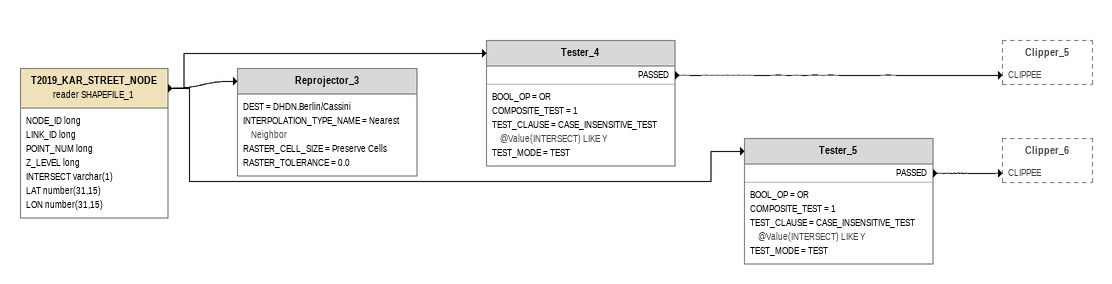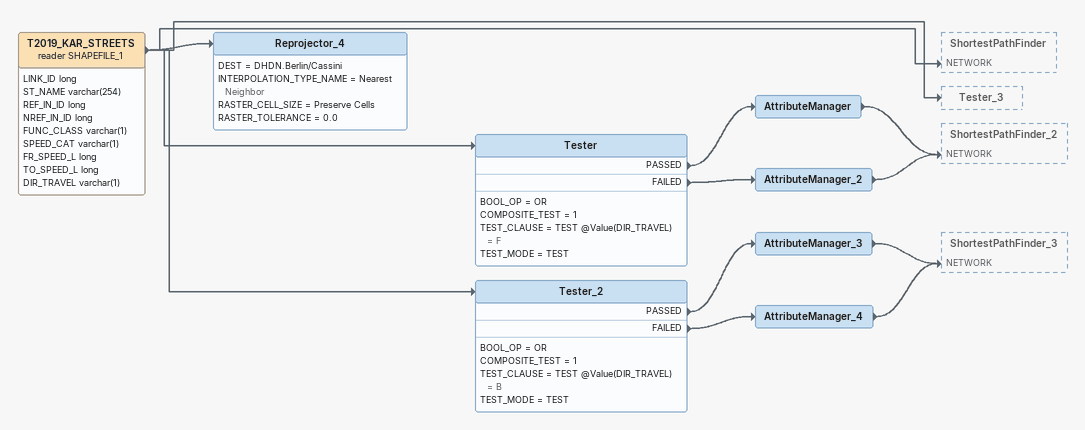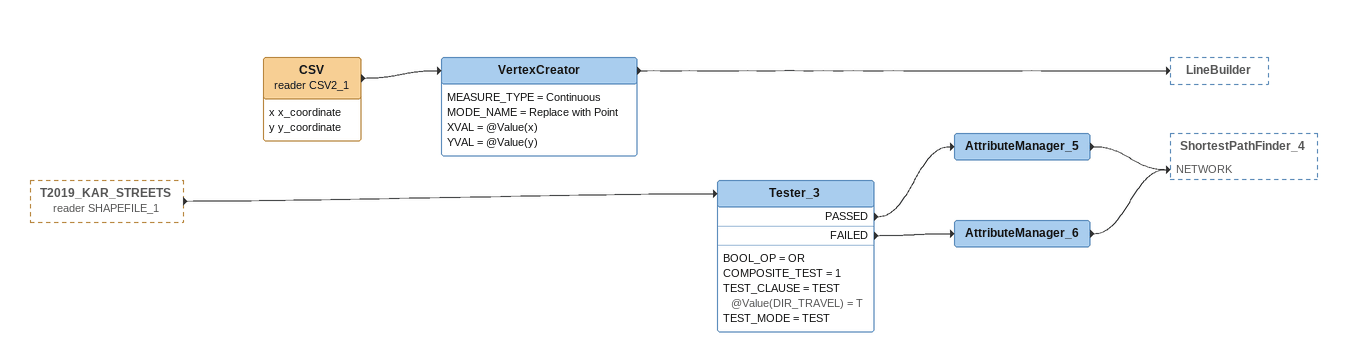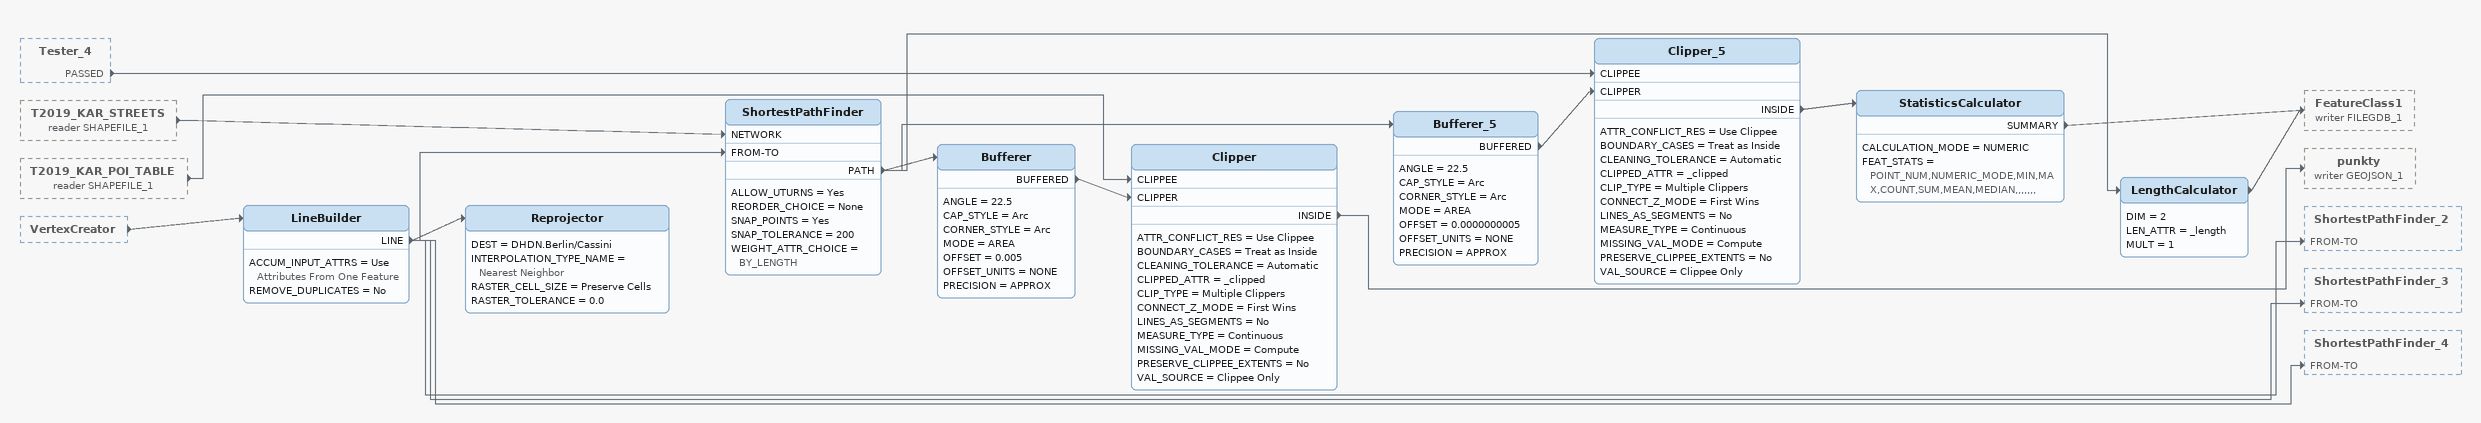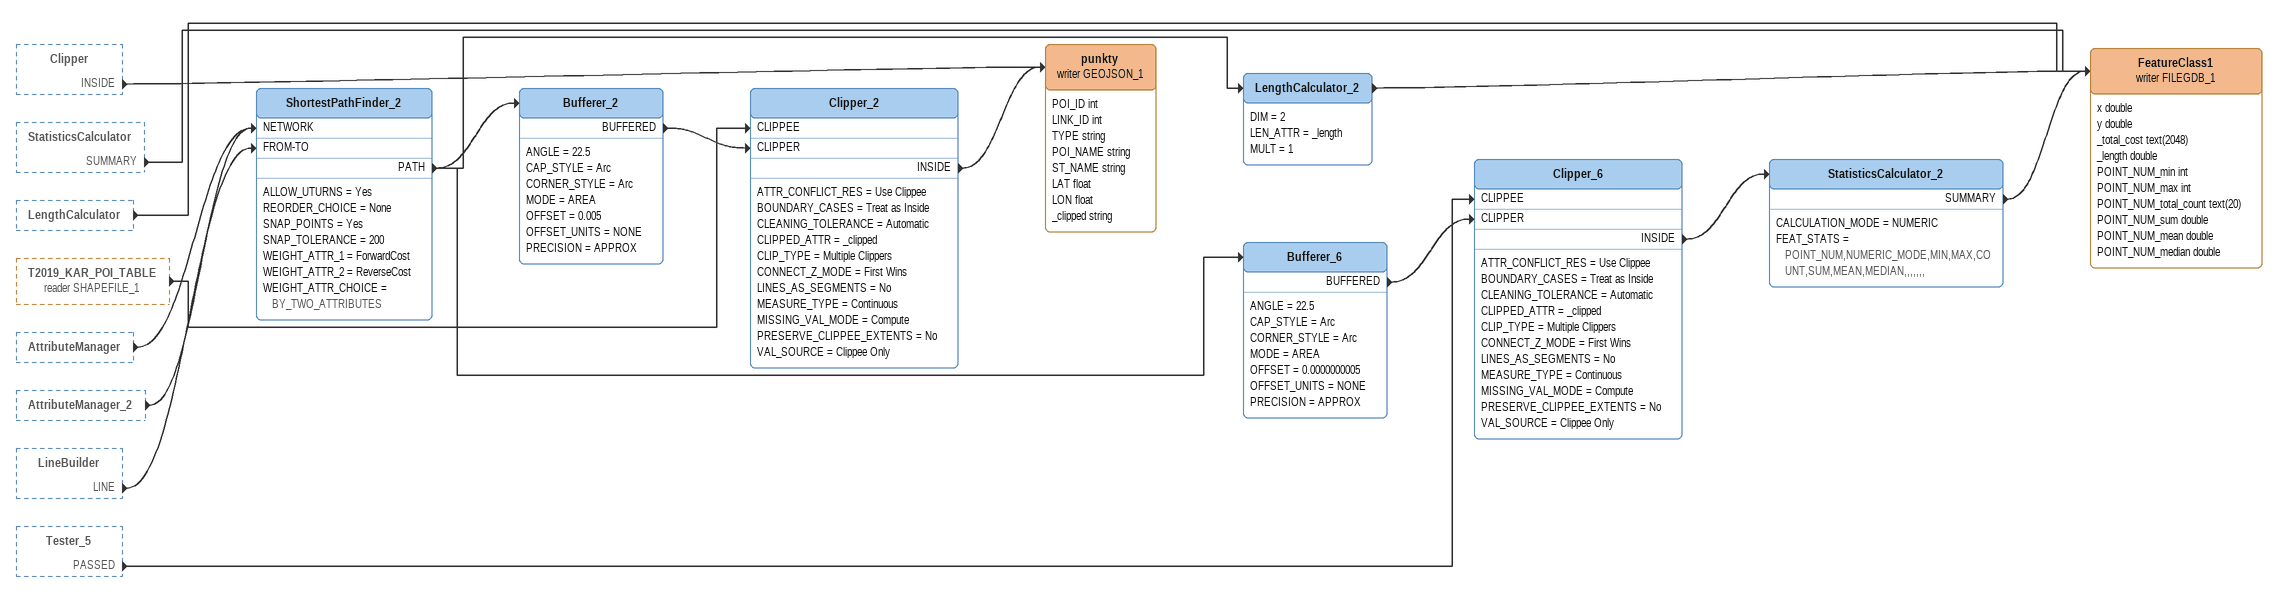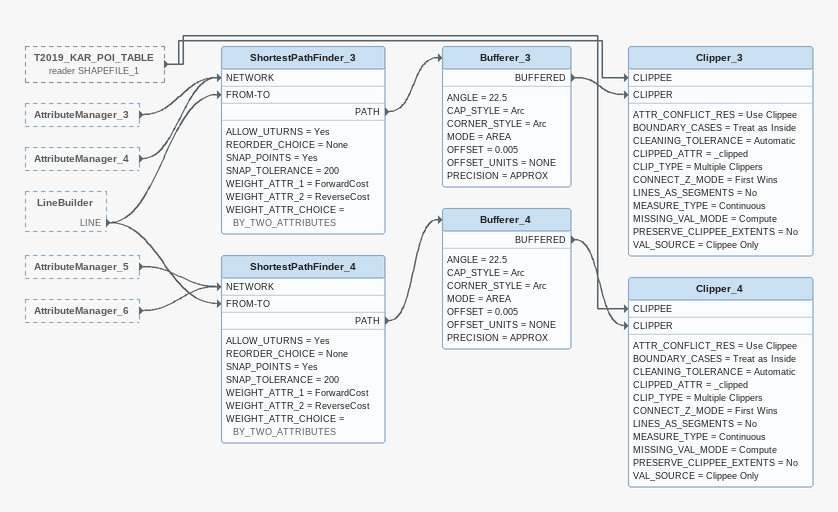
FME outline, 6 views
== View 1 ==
T2019_KAR_STREET_NODE (reader SHAPEFILE_1)
    attributes: NODE_ID long, LINK_ID long, POINT_NUM long, Z_LEVEL long, INTERSECT varchar(1), LAT number(31,15), LON number(31,15)
    -> Reprojector_3
    -> Tester_4
    -> Tester_5
Tester_4
    BOOL_OP = OR
    COMPOSITE_TEST = 1
    TEST_CLAUSE = CASE_INSENSITIVE_TEST @Value(INTERSECT) LIKE Y
    TEST_MODE = TEST
    PASSED -> Clipper_5 [CLIPPEE]
Reprojector_3
    DEST = DHDN.Berlin/Cassini
    INTERPOLATION_TYPE_NAME = Nearest Neighbor
    RASTER_CELL_SIZE = Preserve Cells
    RASTER_TOLERANCE = 0.0
Tester_5
    BOOL_OP = OR
    COMPOSITE_TEST = 1
    TEST_CLAUSE = CASE_INSENSITIVE_TEST @Value(INTERSECT) LIKE Y
    TEST_MODE = TEST
    PASSED -> Clipper_6 [CLIPPEE]

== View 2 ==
T2019_KAR_STREETS (reader SHAPEFILE_1)
    attributes: LINK_ID long, ST_NAME varchar(254), REF_IN_ID long, NREF_IN_ID long, FUNC_CLASS varchar(1), SPEED_CAT varchar(1), FR_SPEED_L long, TO_SPEED_L long, DIR_TRAVEL varchar(1)
    -> Reprojector_4
    -> ShortestPathFinder [NETWORK]
    -> Tester
    -> Tester_2
    -> Tester_3
Reprojector_4
    DEST = DHDN.Berlin/Cassini
    INTERPOLATION_TYPE_NAME = Nearest Neighbor
    RASTER_CELL_SIZE = Preserve Cells
    RASTER_TOLERANCE = 0.0
Tester
    BOOL_OP = OR
    COMPOSITE_TEST = 1
    TEST_CLAUSE = TEST @Value(DIR_TRAVEL) = F
    TEST_MODE = TEST
    PASSED -> AttributeManager
    FAILED -> AttributeManager_2
AttributeManager
    -> ShortestPathFinder_2 [NETWORK]
AttributeManager_2
    -> ShortestPathFinder_2 [NETWORK]
Tester_2
    BOOL_OP = OR
    COMPOSITE_TEST = 1
    TEST_CLAUSE = TEST @Value(DIR_TRAVEL) = B
    TEST_MODE = TEST
    PASSED -> AttributeManager_3
    FAILED -> AttributeManager_4
AttributeManager_3
    -> ShortestPathFinder_3 [NETWORK]
AttributeManager_4
    -> ShortestPathFinder_3 [NETWORK]

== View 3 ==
T2019_KAR_STREETS (reader SHAPEFILE_1) [outside]
    -> Tester_3
Tester_3
    BOOL_OP = OR
    COMPOSITE_TEST = 1
    TEST_CLAUSE = TEST @Value(DIR_TRAVEL) = T
    TEST_MODE = TEST
    PASSED -> AttributeManager_5
    FAILED -> AttributeManager_6
AttributeManager_5
    -> ShortestPathFinder_4 [NETWORK]
AttributeManager_6
    -> ShortestPathFinder_4 [NETWORK]
CSV (reader CSV2_1)
    attributes: x x_coordinate, y y_coordinate
    -> VertexCreator
VertexCreator
    MEASURE_TYPE = Continuous
    MODE_NAME = Replace with Point
    XVAL = @Value(x)
    YVAL = @Value(y)
    -> LineBuilder

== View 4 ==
Tester_4 [outside]
    PASSED -> Clipper_5 [CLIPPEE]
T2019_KAR_STREETS (reader SHAPEFILE_1) [outside]
    -> ShortestPathFinder [NETWORK]
T2019_KAR_POI_TABLE (reader SHAPEFILE_1) [outside]
    -> Clipper [CLIPPEE]
VertexCreator [outside]
    -> LineBuilder
LineBuilder
    ACCUM_INPUT_ATTRS = Use Attributes From One Feature
    REMOVE_DUPLICATES = No
    LINE -> Reprojector
    LINE -> ShortestPathFinder [FROM-TO]
    LINE -> ShortestPathFinder_2 [FROM-TO]
    LINE -> ShortestPathFinder_3 [FROM-TO]
    LINE -> ShortestPathFinder_4 [FROM-TO]
ShortestPathFinder
    ALLOW_UTURNS = Yes
    REORDER_CHOICE = None
    SNAP_POINTS = Yes
    SNAP_TOLERANCE = 200
    WEIGHT_ATTR_CHOICE = BY_LENGTH
    PATH -> Bufferer
    PATH -> Bufferer_5
    PATH -> LengthCalculator
Bufferer_5
    ANGLE = 22.5
    CAP_STYLE = Arc
    CORNER_STYLE = Arc
    MODE = AREA
    OFFSET = 0.0000000005
    OFFSET_UNITS = NONE
    PRECISION = APPROX
    BUFFERED -> Clipper_5 [CLIPPER]
Clipper_5
    ATTR_CONFLICT_RES = Use Clippee
    BOUNDARY_CASES = Treat as Inside
    CLEANING_TOLERANCE = Automatic
    CLIPPED_ATTR = _clipped
    CLIP_TYPE = Multiple Clippers
    CONNECT_Z_MODE = First Wins
    LINES_AS_SEGMENTS = No
    MEASURE_TYPE = Continuous
    MISSING_VAL_MODE = Compute
    PRESERVE_CLIPPEE_EXTENTS = No
    VAL_SOURCE = Clippee Only
    INSIDE -> StatisticsCalculator
StatisticsCalculator
    CALCULATION_MODE = NUMERIC
    FEAT_STATS = POINT_NUM,NUMERIC_MODE,MIN,MAX,COUNT,SUM,MEAN,MEDIAN,,,,,,,
    SUMMARY -> FeatureClass1 (writer FILEGDB_1)
Bufferer
    ANGLE = 22.5
    CAP_STYLE = Arc
    CORNER_STYLE = Arc
    MODE = AREA
    OFFSET = 0.005
    OFFSET_UNITS = NONE
    PRECISION = APPROX
    BUFFERED -> Clipper [CLIPPER]
Clipper
    ATTR_CONFLICT_RES = Use Clippee
    BOUNDARY_CASES = Treat as Inside
    CLEANING_TOLERANCE = Automatic
    CLIPPED_ATTR = _clipped
    CLIP_TYPE = Multiple Clippers
    CONNECT_Z_MODE = First Wins
    LINES_AS_SEGMENTS = No
    MEASURE_TYPE = Continuous
    MISSING_VAL_MODE = Compute
    PRESERVE_CLIPPEE_EXTENTS = No
    VAL_SOURCE = Clippee Only
    INSIDE -> punkty (writer GEOJSON_1)
LengthCalculator
    DIM = 2
    LEN_ATTR = _length
    MULT = 1
    -> FeatureClass1 (writer FILEGDB_1)
Reprojector
    DEST = DHDN.Berlin/Cassini
    INTERPOLATION_TYPE_NAME = Nearest Neighbor
    RASTER_CELL_SIZE = Preserve Cells
    RASTER_TOLERANCE = 0.0

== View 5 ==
Clipper [outside]
    INSIDE -> punkty (writer GEOJSON_1)
StatisticsCalculator [outside]
    SUMMARY -> FeatureClass1 (writer FILEGDB_1)
LengthCalculator [outside]
    -> FeatureClass1 (writer FILEGDB_1)
T2019_KAR_POI_TABLE (reader SHAPEFILE_1) [outside]
    -> Clipper_2 [CLIPPEE]
AttributeManager [outside]
    -> ShortestPathFinder_2 [NETWORK]
AttributeManager_2 [outside]
    -> ShortestPathFinder_2 [NETWORK]
LineBuilder [outside]
    LINE -> ShortestPathFinder_2 [FROM-TO]
Tester_5 [outside]
    PASSED -> Clipper_6 [CLIPPEE]
ShortestPathFinder_2
    ALLOW_UTURNS = Yes
    REORDER_CHOICE = None
    SNAP_POINTS = Yes
    SNAP_TOLERANCE = 200
    WEIGHT_ATTR_1 = ForwardCost
    WEIGHT_ATTR_2 = ReverseCost
    WEIGHT_ATTR_CHOICE = BY_TWO_ATTRIBUTES
    PATH -> Bufferer_2
    PATH -> Bufferer_6
    PATH -> LengthCalculator_2
LengthCalculator_2
    DIM = 2
    LEN_ATTR = _length
    MULT = 1
    -> FeatureClass1 (writer FILEGDB_1)
Bufferer_2
    ANGLE = 22.5
    CAP_STYLE = Arc
    CORNER_STYLE = Arc
    MODE = AREA
    OFFSET = 0.005
    OFFSET_UNITS = NONE
    PRECISION = APPROX
    BUFFERED -> Clipper_2 [CLIPPER]
Clipper_2
    ATTR_CONFLICT_RES = Use Clippee
    BOUNDARY_CASES = Treat as Inside
    CLEANING_TOLERANCE = Automatic
    CLIPPED_ATTR = _clipped
    CLIP_TYPE = Multiple Clippers
    CONNECT_Z_MODE = First Wins
    LINES_AS_SEGMENTS = No
    MEASURE_TYPE = Continuous
    MISSING_VAL_MODE = Compute
    PRESERVE_CLIPPEE_EXTENTS = No
    VAL_SOURCE = Clippee Only
    INSIDE -> punkty (writer GEOJSON_1)
punkty (writer GEOJSON_1)
    attributes: POI_ID int, LINK_ID int, TYPE string, POI_NAME string, ST_NAME string, LAT float, LON float, _clipped string
Bufferer_6
    ANGLE = 22.5
    CAP_STYLE = Arc
    CORNER_STYLE = Arc
    MODE = AREA
    OFFSET = 0.0000000005
    OFFSET_UNITS = NONE
    PRECISION = APPROX
    BUFFERED -> Clipper_6 [CLIPPER]
Clipper_6
    ATTR_CONFLICT_RES = Use Clippee
    BOUNDARY_CASES = Treat as Inside
    CLEANING_TOLERANCE = Automatic
    CLIPPED_ATTR = _clipped
    CLIP_TYPE = Multiple Clippers
    CONNECT_Z_MODE = First Wins
    LINES_AS_SEGMENTS = No
    MEASURE_TYPE = Continuous
    MISSING_VAL_MODE = Compute
    PRESERVE_CLIPPEE_EXTENTS = No
    VAL_SOURCE = Clippee Only
    INSIDE -> StatisticsCalculator_2
StatisticsCalculator_2
    CALCULATION_MODE = NUMERIC
    FEAT_STATS = POINT_NUM,NUMERIC_MODE,MIN,MAX,COUNT,SUM,MEAN,MEDIAN,,,,,,,
    SUMMARY -> FeatureClass1 (writer FILEGDB_1)
FeatureClass1 (writer FILEGDB_1)
    attributes: x double, y double, _total_cost text(2048), _length double, POINT_NUM_min int, POINT_NUM_max int, POINT_NUM_total_count text(20), POINT_NUM_sum double, POINT_NUM_mean double, POINT_NUM_median double

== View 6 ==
T2019_KAR_POI_TABLE (reader SHAPEFILE_1) [outside]
    -> Clipper_3 [CLIPPEE]
    -> Clipper_4 [CLIPPEE]
AttributeManager_3 [outside]
    -> ShortestPathFinder_3 [NETWORK]
AttributeManager_4 [outside]
    -> ShortestPathFinder_3 [NETWORK]
LineBuilder [outside]
    LINE -> ShortestPathFinder_3 [FROM-TO]
    LINE -> ShortestPathFinder_4 [FROM-TO]
AttributeManager_5 [outside]
    -> ShortestPathFinder_4 [NETWORK]
AttributeManager_6 [outside]
    -> ShortestPathFinder_4 [NETWORK]
ShortestPathFinder_3
    ALLOW_UTURNS = Yes
    REORDER_CHOICE = None
    SNAP_POINTS = Yes
    SNAP_TOLERANCE = 200
    WEIGHT_ATTR_1 = ForwardCost
    WEIGHT_ATTR_2 = ReverseCost
    WEIGHT_ATTR_CHOICE = BY_TWO_ATTRIBUTES
    PATH -> Bufferer_3
Bufferer_3
    ANGLE = 22.5
    CAP_STYLE = Arc
    CORNER_STYLE = Arc
    MODE = AREA
    OFFSET = 0.005
    OFFSET_UNITS = NONE
    PRECISION = APPROX
    BUFFERED -> Clipper_3 [CLIPPER]
Clipper_3
    ATTR_CONFLICT_RES = Use Clippee
    BOUNDARY_CASES = Treat as Inside
    CLEANING_TOLERANCE = Automatic
    CLIPPED_ATTR = _clipped
    CLIP_TYPE = Multiple Clippers
    CONNECT_Z_MODE = First Wins
    LINES_AS_SEGMENTS = No
    MEASURE_TYPE = Continuous
    MISSING_VAL_MODE = Compute
    PRESERVE_CLIPPEE_EXTENTS = No
    VAL_SOURCE = Clippee Only
ShortestPathFinder_4
    ALLOW_UTURNS = Yes
    REORDER_CHOICE = None
    SNAP_POINTS = Yes
    SNAP_TOLERANCE = 200
    WEIGHT_ATTR_1 = ForwardCost
    WEIGHT_ATTR_2 = ReverseCost
    WEIGHT_ATTR_CHOICE = BY_TWO_ATTRIBUTES
    PATH -> Bufferer_4
Bufferer_4
    ANGLE = 22.5
    CAP_STYLE = Arc
    CORNER_STYLE = Arc
    MODE = AREA
    OFFSET = 0.005
    OFFSET_UNITS = NONE
    PRECISION = APPROX
    BUFFERED -> Clipper_4 [CLIPPER]
Clipper_4
    ATTR_CONFLICT_RES = Use Clippee
    BOUNDARY_CASES = Treat as Inside
    CLEANING_TOLERANCE = Automatic
    CLIPPED_ATTR = _clipped
    CLIP_TYPE = Multiple Clippers
    CONNECT_Z_MODE = First Wins
    LINES_AS_SEGMENTS = No
    MEASURE_TYPE = Continuous
    MISSING_VAL_MODE = Compute
    PRESERVE_CLIPPEE_EXTENTS = No
    VAL_SOURCE = Clippee Only
